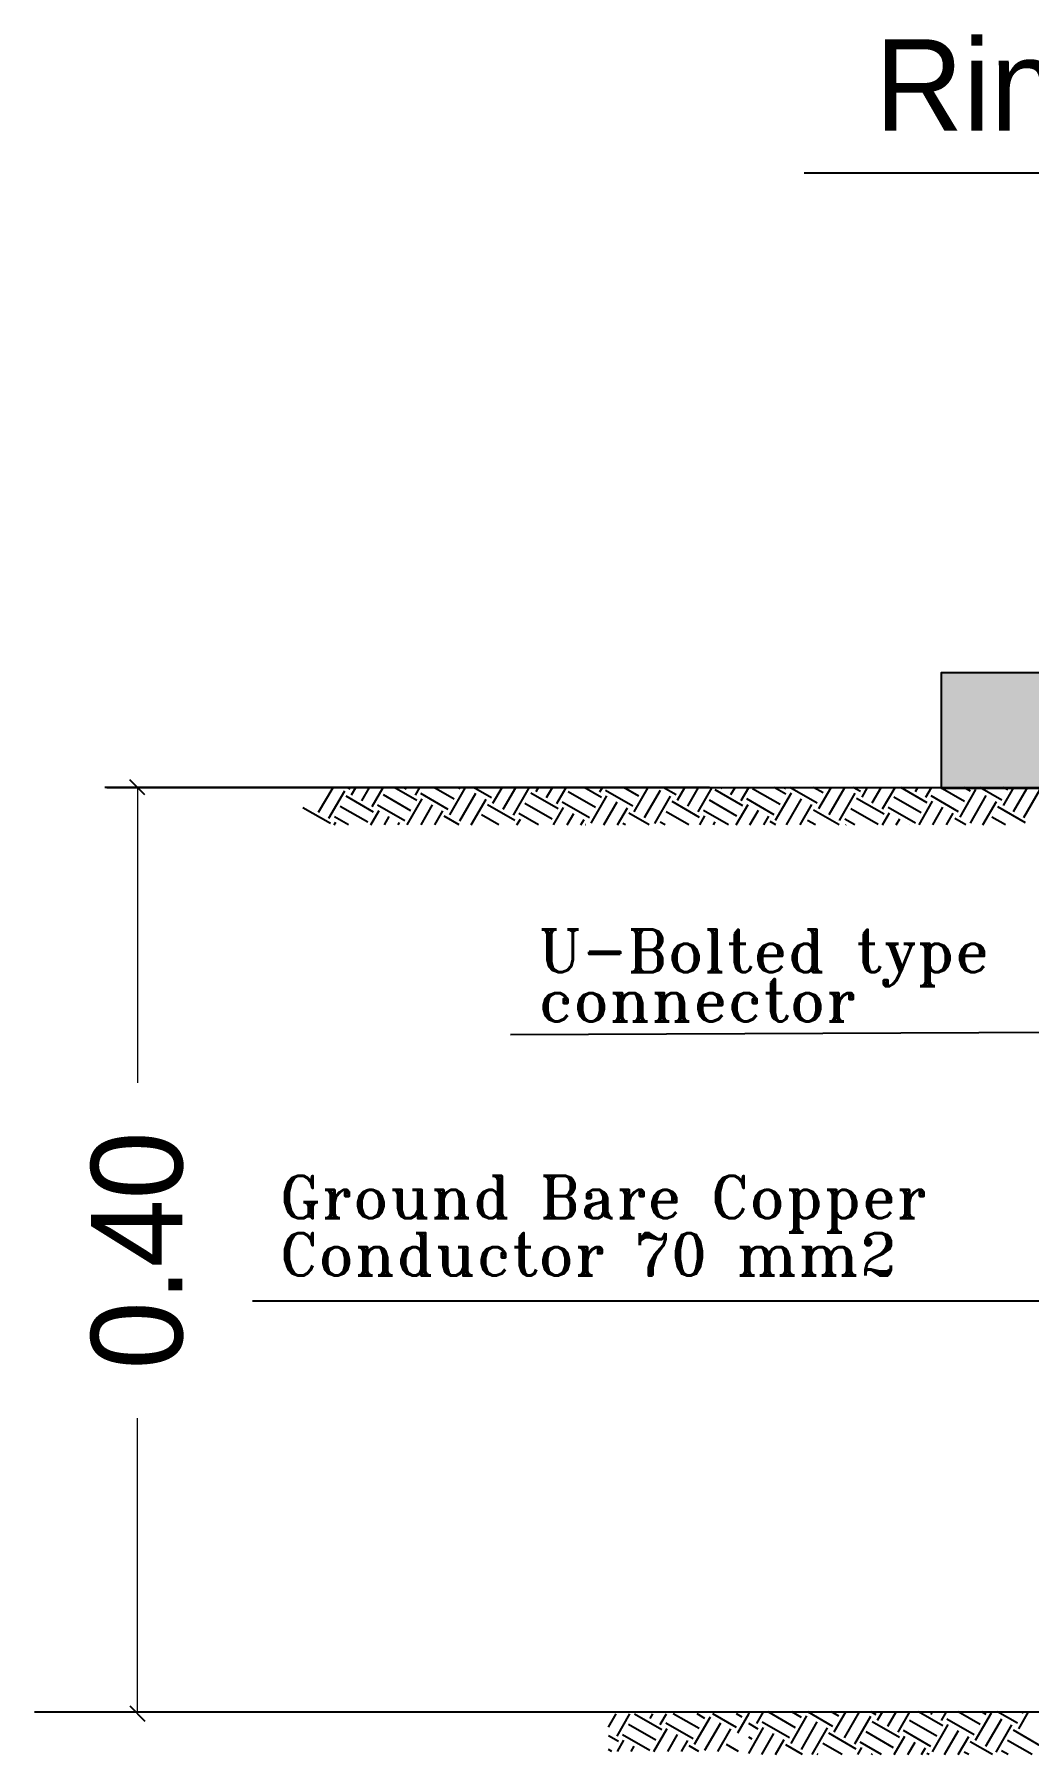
# Model space of a CAD drawing. Extents: x 152089 to 152185, y 180985 to 181226.
# Drawn here: x 152114.16 to 152117.42, y 181035.35 to 181040.99 of the extents above; entities that cross this region are included whole.
import ezdxf

# ---------------------------------------------------------------- set-up
doc = ezdxf.new("R2010")
doc.units = 0
doc.header["$LTSCALE"] = 3
doc.header["$MEASUREMENT"] = 0
doc.header["$PDMODE"] = 2
doc.header["$PDSIZE"] = 0.03
doc.linetypes.add('HIDDEN', pattern=[9.525, 6.35, -3.175])
doc.layers.get('0').update_dxf_attribs({"linetype": 'CONTINUOUS'})
doc.layers.get('DEFPOINTS').update_dxf_attribs({"linetype": 'CONTINUOUS'})
for name, color, linetype in [('1622', 7, 'HIDDEN'), ('DETAILS', 9, 'CONTINUOUS'), ('NAMES', 12, 'CONTINUOUS'), ('NUMBERS', 6, 'CONTINUOUS'), ('POWER', 54, 'CONTINUOUS')]:
    doc.layers.add(name, color=color, linetype=linetype)
doc.styles.add('ABED', font='romant.shx')
doc.dimstyles.new('10', dxfattribs={"dimtxt": 0.3, "dimasz": 0.05, "dimexe": 0.18, "dimexo": 0.0625, "dimgap": 0.15, "dimtad": 0, "dimlfac": 0.1, "dimzin": 0, "dimdsep": 46, "dimtxsty": 'Standard', "dimblk": 'OBLIQUE', "dimcen": 0, "dimse1": 1, "dimse2": 1, "dimclrd": 253, "dimclrt": 4, "dimadec": 0, "dimazin": 0, "dimtfac": 1, "dimtix": 1, "dimtofl": 0, "dimtmove": 0, "dimatfit": 0, "dimldrblk": 'OBLIQUE', "dimfxl": 0.18, "dimtolj": 1, "dimtzin": 0, "dimlwd": 13, "dimarcsym": 0})

# ---------------------------------------------------------------- blocks, each defined once
blk = doc.blocks.new('_OBLIQUE')
at = {"color": 0, "linetype": 'ByBlock'}
blk.add_line((-0.5, -0.5), (0.5, 0.5), dxfattribs=at)
blk = doc.blocks.new('*D90')
at = {"layer": '1622', "color": 253, "linetype": 'Continuous', "lineweight": 13, "transparency": 16777216}
for p, q in [((152114.4948, 181038.5218), (152114.4948, 181037.5526)), ((152114.4948, 181035.4834), (152114.4948, 181036.4526))]:
    blk.add_line(p, q, dxfattribs=at)
at = {"layer": 'DEFPOINTS', "color": 0, "linetype": 'Continuous', "transparency": 16777216}
for p in [(152114.5574, 181038.5218), (152114.4948, 181035.4834), (152114.6319, 181035.4834)]:
    blk.add_point(p, dxfattribs=at)
at = {"layer": '1622', "color": 253, "linetype": 'Continuous', "lineweight": 13, "transparency": 16777216, "xscale": 0.05, "yscale": 0.05, "zscale": 0.05}
for p, rotation in [((152114.4948, 181038.5218), 90), ((152114.4948, 181035.4834), 270)]:
    blk.add_blockref('_OBLIQUE', p, dxfattribs=dict(at, rotation=rotation))
at = {"layer": '1622', "color": 4, "linetype": 'Continuous', "transparency": 16777216, "insert": (152114.4948, 181037.0026), "char_height": 0.3, "attachment_point": 5, "rotation": 90}
blk.add_mtext('\\A1;0.40', dxfattribs=at)

msp = doc.modelspace()

# ---------------------------------------------------------------- hatches: boundary and pattern name
at = {"layer": 'NUMBERS', "linetype": 'ByBlock'}
msp.add_hatch(color=0, dxfattribs=at).paths.add_polyline_path([(152117.1332, 181038.8976), (152117.1332, 181038.5186), (152118.0641, 181038.5186), (152118.0641, 181038.8976)])

# ---------------------------------------------------------------- linework, layer by layer
at = {"linetype": 'ByBlock'}
for p, q in [((152118.0484, 181040.5366), (152116.6831, 181040.5366)), ((152117.1332, 181038.8976), (152117.1332, 181038.5186))]:
    msp.add_line(p, q, dxfattribs=at)
for points in [[(152119.5639, 181037.726), (152115.7202, 181037.7094)], [(152114.873, 181036.8369), (152117.5437, 181036.8369), (152119.6951, 181037.4449)]]:
    msp.add_lwpolyline(points, dxfattribs=at)
at = {"layer": 'DETAILS', "linetype": 'ByBlock'}
for p, q in [((152116.373, 181038.5218), (152114.3886, 181038.5218)), ((152114.395, 181038.5218), (152117.7637, 181038.5218)), ((152114.5574, 181038.5218), (152116.373, 181038.5218))]:
    msp.add_line(p, q, dxfattribs=at)
at = {"layer": 'NUMBERS', "color": 0, "linetype": 'ByBlock'}
msp.add_line((152118.27, 181038.8976), (152117.1332, 181038.8976), dxfattribs=at)
msp.add_lwpolyline([(152117.1332, 181038.5186), (152118.0641, 181038.5186), (152118.0641, 181038.8976), (152117.1332, 181038.8976)], close=True, dxfattribs=at)
at = {"layer": 'POWER', "linetype": 'ByBlock'}
for p, q in [((152115.0899, 181038.44), (152115.1371, 181038.5218)), ((152115.1237, 181038.4205), (152115.1756, 181038.5105)), ((152115.1934, 181038.5153), (152115.1821, 181038.5218)), ((152115.1981, 181038.4975), (152115.2121, 181038.5218)), ((152115.2319, 181038.478), (152115.2571, 181038.5218)), ((152115.2656, 181038.4586), (152115.3021, 181038.5218)), ((152115.4123, 181038.4789), (152115.338, 181038.5218)), ((152115.3738, 181038.5161), (152115.3771, 181038.5218)), ((152115.4076, 181038.4966), (152115.4221, 181038.5218)), ((152115.5153, 181038.4494), (152115.4253, 181038.5014)), ((152115.5348, 181038.4831), (152115.4679, 181038.5218)), ((152115.52, 181038.4317), (152115.572, 181038.5216)), ((152115.5542, 181038.5169), (152115.5458, 181038.5218)), ((152115.5538, 181038.4122), (152115.6057, 181038.5022)), ((152115.6572, 181038.4874), (152115.5977, 181038.5218)), ((152115.662, 181038.4697), (152115.692, 181038.5218)), ((152115.6767, 181038.5212), (152115.6757, 181038.5218)), ((152115.6957, 181038.4502), (152115.737, 181038.5218)), ((152115.7295, 181038.4307), (152115.7814, 181038.5207)), ((152115.8761, 181038.451), (152115.7862, 181038.503)), ((152115.8039, 181038.5077), (152115.812, 181038.5218)), ((152115.8376, 181038.4882), (152115.857, 181038.5218)), ((152115.8714, 181038.4688), (152115.902, 181038.5218)), ((152115.9986, 181038.4553), (152115.9086, 181038.5073)), ((152116.0181, 181038.489), (152115.9614, 181038.5218)), ((152116.0133, 181038.5068), (152116.022, 181038.5218)), ((152116.1211, 181038.4596), (152116.0311, 181038.5115)), ((152116.1405, 181038.4933), (152116.0913, 181038.5218)), ((152116.1258, 181038.4418), (152116.172, 181038.5218)), ((152116.1596, 181038.4224), (152116.2115, 181038.5124)), ((152116.263, 181038.4976), (152116.2212, 181038.5218)), ((152116.2677, 181038.4799), (152116.2919, 181038.5218)), ((152116.3015, 181038.4604), (152116.3369, 181038.5218)), ((152116.3352, 181038.4409), (152116.3819, 181038.5218)), ((152116.4819, 181038.4612), (152116.3919, 181038.5132)), ((152116.4097, 181038.5179), (152116.4119, 181038.5218)), ((152116.4434, 181038.4984), (152116.4569, 181038.5218)), ((152116.4772, 181038.4789), (152116.5019, 181038.5218)), ((152116.6044, 181038.4655), (152116.5144, 181038.5174)), ((152116.6239, 181038.4992), (152116.5848, 181038.5218)), ((152116.5897, 181038.414), (152116.6416, 181038.504)), ((152116.6191, 181038.517), (152116.6219, 181038.5218)), ((152116.7268, 181038.4698), (152116.6369, 181038.5217)), ((152116.7463, 181038.5035), (152116.7147, 181038.5218)), ((152116.7316, 181038.452), (152116.7718, 181038.5218)), ((152116.7653, 181038.4326), (152116.8168, 181038.5218)), ((152116.7991, 181038.4131), (152116.851, 181038.5031)), ((152116.8688, 181038.5078), (152116.8446, 181038.5218)), ((152116.8735, 181038.4901), (152116.8918, 181038.5218)), ((152116.9073, 181038.4706), (152116.9368, 181038.5218)), ((152116.941, 181038.4511), (152116.9818, 181038.5218)), ((152117.0877, 181038.4714), (152117.0005, 181038.5218)), ((152117.0492, 181038.5086), (152117.0568, 181038.5218)), ((152117.083, 181038.4891), (152117.1018, 181038.5218)), ((152117.2102, 181038.4757), (152117.1303, 181038.5218)), ((152117.1954, 181038.4242), (152117.2474, 181038.5142)), ((152117.2296, 181038.5094), (152117.2083, 181038.5218)), ((152117.3326, 181038.48), (152117.2602, 181038.5218)), ((152117.3374, 181038.4622), (152117.3717, 181038.5218)), ((152117.3521, 181038.5137), (152117.3382, 181038.5218)), ((152117.3711, 181038.4427), (152117.4167, 181038.5218)), ((152117.4049, 181038.4233), (152117.4568, 181038.5132)), ((152115.1284, 181038.4028), (152115.0384, 181038.4547)), ((152115.2509, 181038.4071), (152115.1609, 181038.459)), ((152115.2704, 181038.4408), (152115.1804, 181038.4928)), ((152115.2609, 181038.3984), (152115.2881, 181038.4456)), ((152115.3733, 181038.4114), (152115.2834, 181038.4633)), ((152115.3928, 181038.4451), (152115.3028, 181038.4971)), ((152115.3809, 181038.3984), (152115.43, 181038.4836)), ((152115.4259, 181038.3984), (152115.4638, 181038.4641)), ((152115.4708, 181038.3984), (152115.4975, 181038.4446)), ((152115.5908, 181038.3984), (152115.6395, 181038.4827)), ((152115.7342, 181038.413), (152115.6442, 181038.4649)), ((152115.8567, 181038.4173), (152115.7667, 181038.4692)), ((152115.8608, 181038.3984), (152115.8939, 181038.4558)), ((152115.9791, 181038.4216), (152115.8891, 181038.4735)), ((152115.9839, 181038.4038), (152116.0358, 181038.4938)), ((152116.0257, 181038.3984), (152116.0696, 181038.4743)), ((152116.0707, 181038.3984), (152116.1033, 181038.4548)), ((152116.1933, 181038.4029), (152116.2453, 181038.4929)), ((152116.34, 181038.4232), (152116.25, 181038.4751)), ((152116.4348, 181038.3984), (152116.353, 181038.4457)), ((152116.4624, 181038.4275), (152116.3725, 181038.4794)), ((152116.4607, 181038.3984), (152116.4997, 181038.466)), ((152116.5849, 181038.4317), (152116.4949, 181038.4837)), ((152116.5057, 181038.3984), (152116.5334, 181038.4465)), ((152116.6256, 181038.3984), (152116.6754, 181038.4845)), ((152116.6706, 181038.3984), (152116.7091, 181038.465)), ((152116.7985, 181038.3984), (152116.7138, 181038.4473)), ((152116.9263, 181038.3996), (152116.8363, 181038.4516)), ((152116.9458, 181038.4334), (152116.8558, 181038.4853)), ((152117.0487, 181038.4039), (152116.9588, 181038.4559)), ((152117.0682, 181038.4377), (152116.9782, 181038.4896)), ((152117.0606, 181038.3984), (152117.1054, 181038.4761)), ((152117.1907, 181038.4419), (152117.1007, 181038.4939)), ((152117.1056, 181038.3984), (152117.1392, 181038.4567)), ((152117.2292, 181038.4047), (152117.2811, 181038.4947)), ((152117.2705, 181038.3984), (152117.3149, 181038.4752)), ((152117.4096, 181038.4055), (152117.3196, 181038.4575)), ((152115.1409, 181038.3984), (152115.1462, 181038.4075)), ((152115.188, 181038.3984), (152115.1414, 181038.4253)), ((152115.3059, 181038.3984), (152115.3219, 181038.4261)), ((152115.3509, 181038.3984), (152115.3556, 181038.4066)), ((152115.5516, 181038.3984), (152115.5023, 181038.4269)), ((152115.6815, 181038.3984), (152115.6247, 181038.4312)), ((152115.7408, 181038.3984), (152115.752, 181038.4177)), ((152115.8114, 181038.3984), (152115.7472, 181038.4355)), ((152115.9058, 181038.3984), (152115.9276, 181038.4363)), ((152115.9508, 181038.3984), (152115.9614, 181038.4168)), ((152115.9673, 181038.3984), (152115.9661, 181038.3991)), ((152116.0971, 181038.3984), (152116.0886, 181038.4033)), ((152116.1751, 181038.3984), (152116.1081, 181038.4371)), ((152116.227, 181038.3984), (152116.211, 181038.4076)), ((152116.3049, 181038.3984), (152116.2305, 181038.4414)), ((152116.3407, 181038.3984), (152116.3577, 181038.4279)), ((152116.3857, 181038.3984), (152116.3915, 181038.4084)), ((152116.5507, 181038.3984), (152116.5672, 181038.427)), ((152116.5907, 181038.3984), (152116.5719, 181038.4093)), ((152116.7206, 181038.3984), (152116.6944, 181038.4135)), ((152116.8504, 181038.3984), (152116.8168, 181038.4178)), ((152116.8206, 181038.3984), (152116.8216, 181038.4001)), ((152116.9406, 181038.3984), (152116.9635, 181038.4381)), ((152116.9856, 181038.3984), (152116.9973, 181038.4186)), ((152117.0306, 181038.3984), (152117.031, 181038.3992)), ((152117.1506, 181038.3984), (152117.1729, 181038.4372)), ((152117.2141, 181038.3984), (152117.1777, 181038.4194)), ((152117.344, 181038.3984), (152117.3001, 181038.4237)), ((152114.1568, 181035.4886), (152122.6398, 181035.4886)), ((152116.0416, 181035.4385), (152116.0669, 181035.4824)), ((152116.0695, 181035.409), (152116.1119, 181035.4824)), ((152116.2162, 181035.4293), (152116.1262, 181035.4812)), ((152116.1777, 181035.4665), (152116.1868, 181035.4824)), ((152116.2114, 181035.447), (152116.2318, 181035.4824)), ((152116.3191, 181035.3998), (152116.2292, 181035.4518)), ((152116.3386, 181035.4335), (152116.2541, 181035.4824)), ((152116.3239, 181035.3821), (152116.3759, 181035.472)), ((152116.3581, 181035.4673), (152116.332, 181035.4824)), ((152116.3576, 181035.3626), (152116.4096, 181035.4526)), ((152116.4611, 181035.4378), (152116.384, 181035.4824)), ((152116.4806, 181035.4716), (152116.4619, 181035.4824)), ((152116.4658, 181035.4201), (152116.5018, 181035.4824)), ((152116.5018, 181035.4824), (152116.5054, 181035.4886)), ((152116.5281, 181035.4501), (152116.5504, 181035.4886)), ((152116.6359, 181035.4029), (152116.5459, 181035.4548)), ((152116.6553, 181035.4366), (152116.5654, 181035.4885)), ((152116.6406, 181035.3851), (152116.6926, 181035.4751)), ((152116.6748, 181035.4703), (152116.6432, 181035.4886)), ((152116.6701, 181035.4881), (152116.6704, 181035.4886)), ((152116.6744, 181035.3656), (152116.7263, 181035.4556)), ((152116.7778, 181035.4409), (152116.6952, 181035.4886)), ((152116.7973, 181035.4746), (152116.7731, 181035.4886)), ((152116.7825, 181035.4231), (152116.8203, 181035.4886)), ((152116.8163, 181035.4037), (152116.8653, 181035.4886)), ((152116.85, 181035.3842), (152116.902, 181035.4742)), ((152116.9197, 181035.4789), (152116.903, 181035.4886)), ((152116.9967, 181035.4045), (152116.9067, 181035.4564)), ((152116.9245, 181035.4612), (152116.9403, 181035.4886)), ((152116.9582, 181035.4417), (152116.9853, 181035.4886)), ((152116.992, 181035.4222), (152117.0303, 181035.4886)), ((152117.1192, 181035.4088), (152117.0292, 181035.4607)), ((152117.1387, 181035.4425), (152117.0588, 181035.4886)), ((152117.1002, 181035.4797), (152117.1053, 181035.4886)), ((152117.1339, 181035.4602), (152117.1503, 181035.4886)), ((152117.2416, 181035.413), (152117.1516, 181035.465)), ((152117.2611, 181035.4468), (152117.1887, 181035.4886)), ((152117.2464, 181035.3953), (152117.2983, 181035.4853)), ((152117.2806, 181035.4805), (152117.2667, 181035.4886)), ((152117.2801, 181035.3758), (152117.3321, 181035.4658)), ((152117.3836, 181035.4511), (152117.3186, 181035.4886)), ((152117.3883, 181035.4333), (152117.4202, 181035.4886)), ((152117.4031, 181035.4848), (152117.3965, 181035.4886)), ((152116.0742, 181035.3912), (152116.0416, 181035.4101)), ((152116.0706, 181035.359), (152116.092, 181035.396)), ((152116.1772, 181035.3618), (152116.0872, 181035.4137)), ((152116.1967, 181035.3955), (152116.1067, 181035.4475)), ((152116.1906, 181035.359), (152116.2339, 181035.434)), ((152116.2356, 181035.359), (152116.2677, 181035.4145)), ((152116.2806, 181035.359), (152116.3014, 181035.395)), ((152116.4006, 181035.359), (152116.4433, 181035.4331)), ((152116.5329, 181035.4323), (152116.5018, 181035.4503)), ((152116.5018, 181035.3525), (152116.5506, 181035.4371)), ((152116.5134, 181035.3986), (152116.5018, 181035.4053)), ((152116.5444, 181035.3484), (152116.5844, 181035.4176)), ((152116.5894, 181035.3484), (152116.6181, 181035.3981)), ((152116.7094, 181035.3484), (152116.76, 181035.4361)), ((152116.8548, 181035.3664), (152116.7648, 181035.4184)), ((152116.9772, 181035.3707), (152116.8873, 181035.4227)), ((152116.9794, 181035.3484), (152117.0145, 181035.4092)), ((152117.0997, 181035.375), (152117.0097, 181035.427)), ((152117.1044, 181035.3573), (152117.1564, 181035.4473)), ((152117.1443, 181035.3484), (152117.1901, 181035.4278)), ((152117.1893, 181035.3484), (152117.2239, 181035.4083)), ((152117.3139, 181035.3563), (152117.3658, 181035.4463)), ((152117.4315, 181035.3484), (152117.3511, 181035.3948)), ((152117.4606, 181035.3766), (152117.3706, 181035.4286)), ((152116.0521, 181035.359), (152116.0416, 181035.3651)), ((152116.1156, 181035.359), (152116.1257, 181035.3765)), ((152116.3379, 181035.359), (152116.3062, 181035.3773)), ((152116.4677, 181035.359), (152116.4286, 181035.3816)), ((152116.6782, 181035.3484), (152116.6229, 181035.3804)), ((152116.7301, 181035.3484), (152116.7258, 181035.3509)), ((152116.8081, 181035.3484), (152116.7453, 181035.3846)), ((152116.8594, 181035.3484), (152116.8725, 181035.3712)), ((152116.9379, 181035.3484), (152116.8678, 181035.3889)), ((152116.9044, 181035.3484), (152116.9063, 181035.3517)), ((152117.0244, 181035.3484), (152117.0482, 181035.3897)), ((152117.0693, 181035.3484), (152117.082, 181035.3703)), ((152117.0938, 181035.3484), (152117.0867, 181035.3525)), ((152117.2237, 181035.3484), (152117.2092, 181035.3568)), ((152117.3016, 181035.3484), (152117.2286, 181035.3905)), ((152117.3536, 181035.3484), (152117.3316, 181035.3611))]:
    msp.add_line(p, q, dxfattribs=at)

# ---------------------------------------------------------------- texts
at = {"layer": 'NAMES', "color": 7, "linetype": 'ByBlock'}
msp.add_text('Ring', height=0.30036, dxfattribs=at).set_placement((152116.9158, 181040.6757))
at = {"layer": 'POWER', "linetype": 'ByBlock', "style": 'ABED'}
for s, height, p in [('U-Bolted type', 0.139294, (152115.8111, 181037.9156)), ('connector', 0.13929, (152115.8111, 181037.7541)), ('Ground Bare Copper', 0.139294, (152114.9624, 181037.1079)), ('Conductor 70 mm2', 0.139294, (152114.9624, 181036.9201))]:
    msp.add_text(s, height=height, dxfattribs=at).set_placement(p)

# ---------------------------------------------------------------- dimensions: what is measured, and where the dimension line sits
at = {"layer": '1622', "color": 2, "linetype": 'Continuous'}
dim = msp.add_linear_dim(base=(152114.4948, 181035.4834), p1=(152114.5574, 181038.5218), p2=(152114.6319, 181035.4834), angle=90, text='0.40', dimstyle='10', dxfattribs=at)
dim.commit()
dim.dimension.update_dxf_attribs({"geometry": '*D90', "text_midpoint": (152114.4948, 181037.0026)})

doc.saveas('drawing.dxf')
